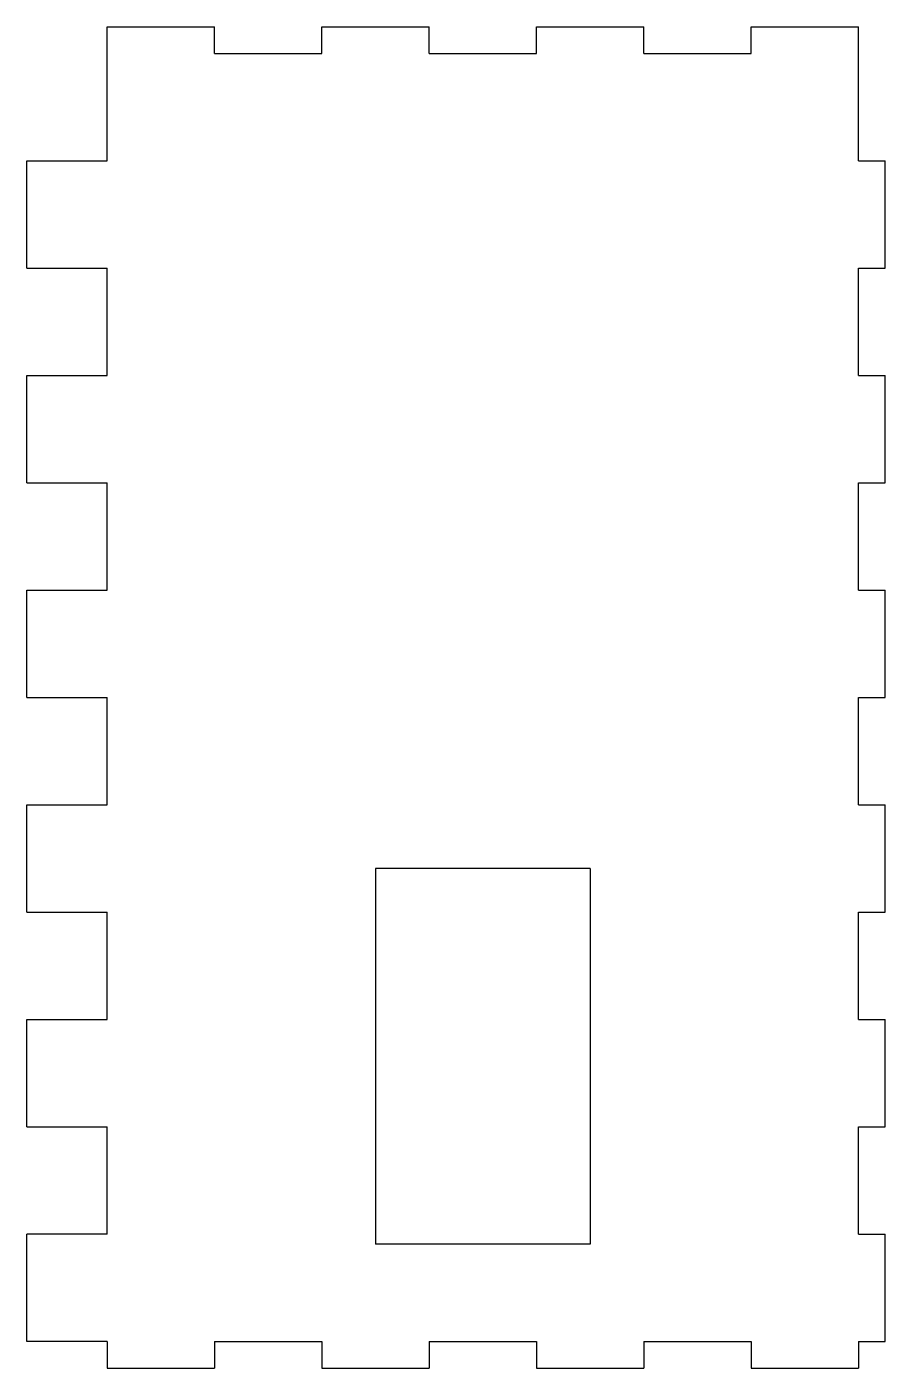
# Model space of a CAD drawing. Extents: x -0.8 to 7.3, y -0.2 to 12.2.
import ezdxf

# ---------------------------------------------------------------- set-up
doc = ezdxf.new("R2010")
doc.units = 0
doc.header["$MEASUREMENT"] = 0
doc.layers.add('VISIBLE', color=7, linetype='CONTINUOUS')

msp = doc.modelspace()

# ---------------------------------------------------------------- linework, layer by layer
at = {"layer": 'VISIBLE'}
for p, q in [((0, 12.25), (1, 12.25)), ((0, 11), (0, 12.25)), ((1, 12), (1, 12.25)), ((2, 12.25), (3, 12.25)), ((2, 12), (2, 12.25)), ((3, 12), (3, 12.25)), ((4, 12.25), (5, 12.25)), ((4, 12), (4, 12.25)), ((5, 12), (5, 12.25)), ((6, 12.25), (7, 12.25)), ((6, 12), (6, 12.25)), ((7, 11), (7, 12.25)), ((1, 12), (2, 12)), ((3, 12), (4, 12)), ((5, 12), (6, 12)), ((-0.75, 11), (0, 11)), ((-0.75, 10), (-0.75, 11)), ((7, 11), (7.25, 11)), ((7.25, 10), (7.25, 11)), ((-0.75, 10), (0, 10)), ((0, 9), (0, 10)), ((7, 9), (7, 10)), ((7, 10), (7.25, 10)), ((-0.75, 9), (0, 9)), ((-0.75, 8), (-0.75, 9)), ((7, 9), (7.25, 9)), ((7.25, 8), (7.25, 9)), ((-0.75, 8), (0, 8)), ((0, 7), (0, 8)), ((7, 7), (7, 8)), ((7, 8), (7.25, 8)), ((-0.75, 7), (0, 7)), ((-0.75, 6), (-0.75, 7)), ((7, 7), (7.25, 7)), ((7.25, 6), (7.25, 7)), ((-0.75, 6), (0, 6)), ((0, 5), (0, 6)), ((7, 5), (7, 6)), ((7, 6), (7.25, 6)), ((-0.75, 5), (0, 5)), ((-0.75, 4), (-0.75, 5)), ((7, 5), (7.25, 5)), ((7.25, 4), (7.25, 5)), ((2.5, 4.406), (2.5, 0.906)), ((4.5, 4.406), (2.5, 4.406)), ((4.5, 4.406), (4.5, 0.906)), ((-0.75, 4), (0, 4)), ((0, 3), (0, 4)), ((7, 3), (7, 4)), ((7, 4), (7.25, 4)), ((-0.75, 3), (0, 3)), ((-0.75, 2), (-0.75, 3)), ((7, 3), (7.25, 3)), ((7.25, 2), (7.25, 3)), ((-0.75, 2), (0, 2)), ((0, 1), (0, 2)), ((7, 1), (7, 2)), ((7, 2), (7.25, 2)), ((0, 1), (-0.75, 1)), ((-0.75, 0), (-0.75, 1)), ((7, 1), (7.25, 1)), ((7.25, 0), (7.25, 1)), ((4.5, 0.906), (2.5, 0.906)), ((0, 0), (-0.75, 0)), ((0, 0), (0, -0.25)), ((1, 0), (1, -0.25)), ((1, 0), (2, 0)), ((2, 0), (2, -0.25)), ((3, 0), (3, -0.25)), ((3, 0), (4, 0)), ((4, 0), (4, -0.25)), ((5, 0), (5, -0.25)), ((5, 0), (6, 0)), ((6, 0), (6, -0.25)), ((7, 0), (7, -0.25)), ((7, 0), (7.25, 0)), ((0, -0.25), (1, -0.25)), ((2, -0.25), (3, -0.25)), ((4, -0.25), (5, -0.25)), ((6, -0.25), (7, -0.25))]:
    msp.add_line(p, q, dxfattribs=at)

doc.saveas('drawing.dxf')
